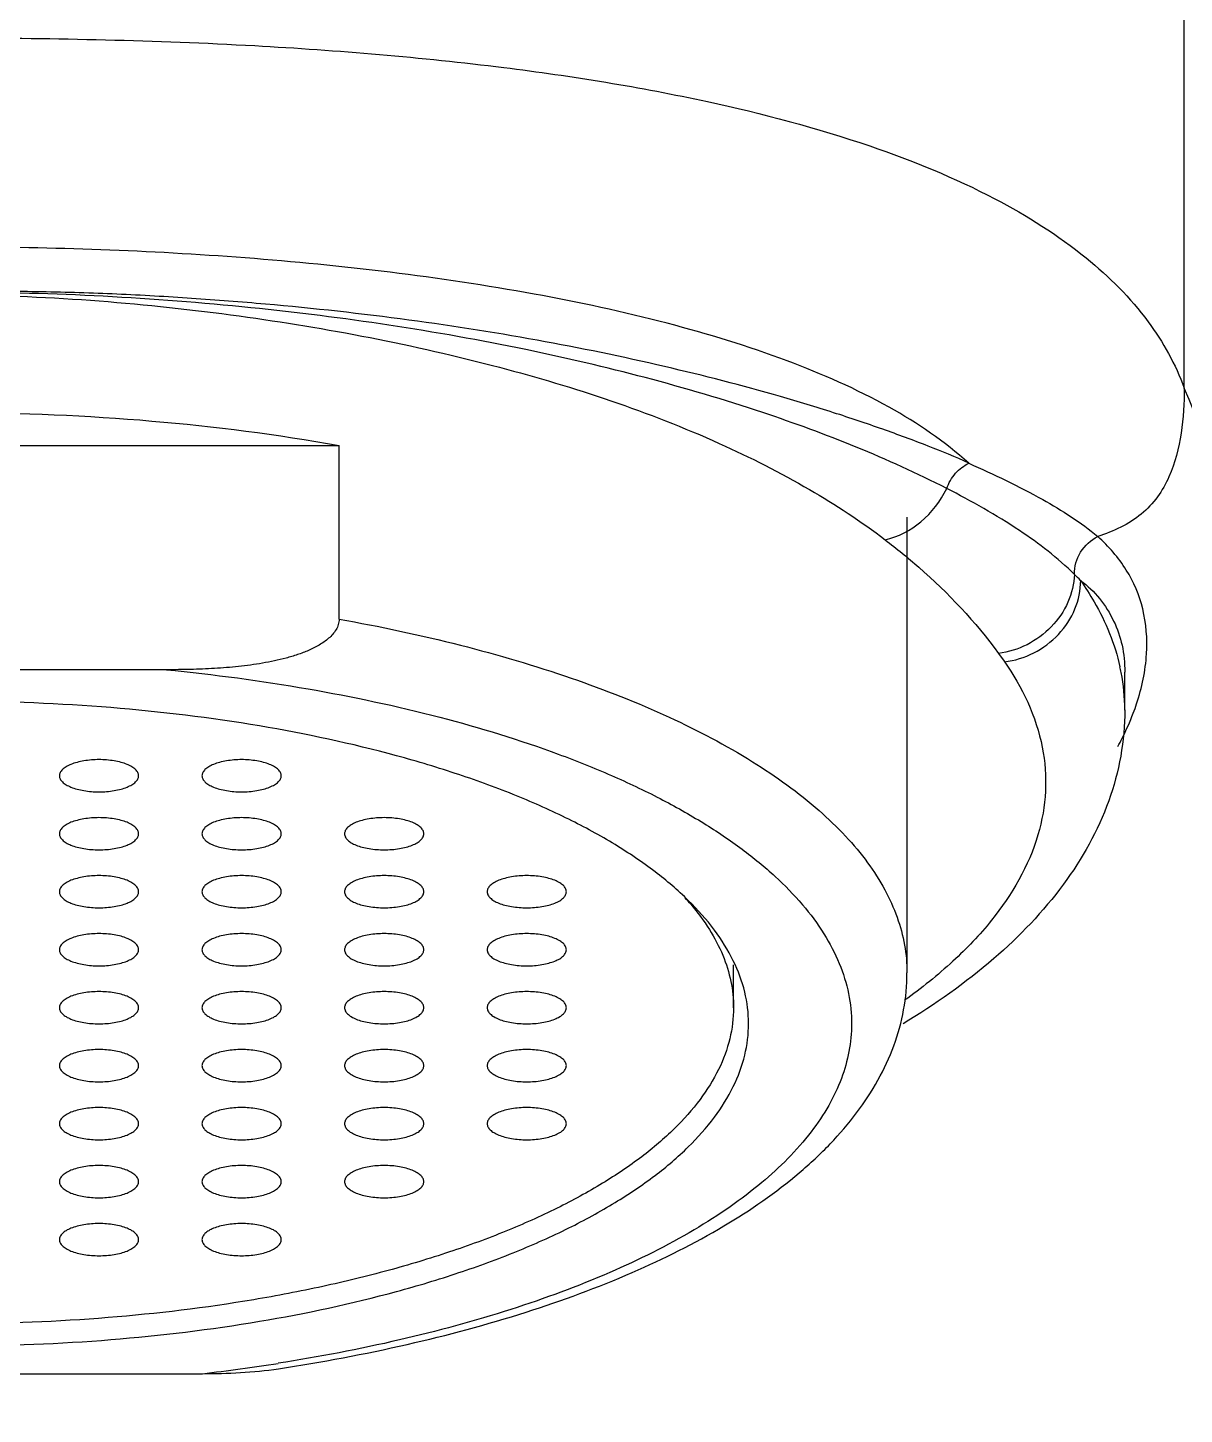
# Model space of a CAD drawing. Header units: millimetres. Extents: x 1091 to 1735, y 843 to 1297.
# Drawn here: x 1491.55 to 1506.15, y 1154.98 to 1172.49 of the extents above; entities that cross this region are included whole.
import ezdxf

# ---------------------------------------------------------------- set-up
doc = ezdxf.new("R2010")
doc.units = ezdxf.units.MM

msp = doc.modelspace()

# ---------------------------------------------------------------- linework, layer by layer
at = {"color": 9, "linetype": 'Continuous'}
for p, q in [((1506.151, 1167.938), (1506.151, 1177.422)), ((1503.807, 1164.588), (1503.878, 1164.49))]:
    msp.add_line(p, q, dxfattribs=at)
at = {"color": 7, "linetype": 'Continuous'}
for p, q in [((1485.821, 1167.214), (1495.482, 1167.214)), ((1495.482, 1165.021), (1495.482, 1167.214)), ((1502.651, 1166.309), (1502.651, 1160.553)), ((1493.302, 1164.382), (1488.001, 1164.382)), ((1505.401, 1163.874), (1505.401, 1164.351)), ((1500.461, 1160.115), (1500.461, 1160.657)), ((1487.547, 1155.494), (1493.756, 1155.494))]:
    msp.add_line(p, q, dxfattribs=at)
at = {"color": 9, "linetype": 'Continuous'}
for centre, radius, start, end in [((1502.837, 1163.857), 2.565, 10.9845, 12.6667), ((1502.92, 1163.871), 2.481, 0.0497, 11.0091), ((1502.752, 1164.883), 2.949, 339.1541, 341.6053), ((1490.969, 1179.546), 24.213, 276.6093, 278.8928)]:
    msp.add_arc(centre, radius, start, end, dxfattribs=at)
at = {"color": 7, "linetype": 'Continuous'}
msp.add_arc((1497.472, 1159.334), 3.218, 40.4095, 42.3299, dxfattribs=at)
at = {"color": 9, "linetype": 'Continuous'}
for points, knots in [([(1490.651, 1172.358), (1491.907, 1172.358), (1494.215, 1172.307), (1497.383, 1172.044), (1499.983, 1171.627), (1502.064, 1171.078), (1503.679, 1170.42), (1504.876, 1169.671), (1505.699, 1168.851), (1506.042, 1168.237), (1506.151, 1167.938)], [0, 0, 0, 0, 0.223941, 0.411587, 0.566645, 0.693003, 0.794809, 0.876581, 0.943257, 1, 1, 1, 1]), ([(1503.431, 1166.988), (1503.128, 1167.264), (1502.389, 1167.761), (1501.094, 1168.33), (1499.586, 1168.79), (1497.309, 1169.278), (1494.309, 1169.629), (1491.868, 1169.718), (1490.651, 1169.718)], [0, 0, 0, 0, 0.09268, 0.199265, 0.318675, 0.448369, 0.725121, 1, 1, 1, 1]), ([(1503.152, 1166.671), (1502.407, 1167.052), (1500.663, 1167.745), (1497.716, 1168.508), (1494.3, 1169.018), (1491.883, 1169.144), (1490.638, 1169.149)], [0, 0, 0, 0, 0.195194, 0.436122, 0.709317, 1, 1, 1, 1]), ([(1490.638, 1169.112), (1491.244, 1169.112), (1492.443, 1169.058), (1494.744, 1168.808), (1497.389, 1168.302), (1499.795, 1167.507), (1501.393, 1166.699), (1502.071, 1166.255), (1502.375, 1166.023)], [0, 0, 0, 0, 0.147801, 0.292217, 0.564159, 0.802999, 0.906856, 1, 1, 1, 1]), ([(1503.431, 1166.988), (1503.264, 1167.069), (1502.902, 1167.215), (1502.332, 1167.426), (1501.711, 1167.635), (1500.796, 1167.911), (1499.552, 1168.232), (1497.95, 1168.562), (1496.23, 1168.828), (1494.734, 1168.989), (1493.501, 1169.081), (1492.557, 1169.133), (1491.606, 1169.158), (1490.97, 1169.162), (1490.651, 1169.169)], [0, 0, 0, 0, 0.042721, 0.089638, 0.13987, 0.193436, 0.309316, 0.43527, 0.569282, 0.709428, 0.781166, 0.853688, 0.926742, 1, 1, 1, 1]), ([(1506.151, 1167.938), (1506.151, 1167.748), (1506.129, 1167.367), (1506.012, 1166.897), (1505.822, 1166.556), (1505.614, 1166.335), (1505.352, 1166.171), (1505.158, 1166.098), (1505.059, 1166.063)], [0, 0, 0, 0, 0.241764, 0.485065, 0.609147, 0.736484, 0.866893, 1, 1, 1, 1]), ([(1512.719, 1151.513), (1512.267, 1152.755), (1511.284, 1155.268), (1509.673, 1159.163), (1507.957, 1163.405), (1506.798, 1166.386), (1506.151, 1167.938)], [0, 0, 0, 0, 0.224055, 0.457581, 0.714885, 1, 1, 1, 1]), ([(1503.152, 1166.671), (1503.177, 1166.74), (1503.251, 1166.868), (1503.368, 1166.959), (1503.431, 1166.988)], [0, 0, 0, 0, 0.513575, 1, 1, 1, 1]), ([(1503.431, 1166.988), (1503.748, 1166.848), (1504.314, 1166.581), (1504.846, 1166.243), (1505.059, 1166.063)], [0, 0, 0, 0, 0.553465, 1, 1, 1, 1]), ([(1502.375, 1166.023), (1502.54, 1166.059), (1502.86, 1166.227), (1503.076, 1166.511), (1503.152, 1166.671)], [0, 0, 0, 0, 0.487639, 1, 1, 1, 1]), ([(1504.765, 1165.586), (1504.555, 1165.793), (1504.035, 1166.191), (1503.467, 1166.509), (1503.152, 1166.671)], [0, 0, 0, 0, 0.454832, 1, 1, 1, 1]), ([(1502.375, 1166.023), (1502.521, 1165.912), (1503.045, 1165.484), (1503.515, 1164.987), (1503.807, 1164.588)], [0, 0, 0, 0, 0.270025, 1, 1, 1, 1]), ([(1504.765, 1165.586), (1504.764, 1165.682), (1504.82, 1165.881), (1504.972, 1166.019), (1505.059, 1166.063)], [0, 0, 0, 0, 0.497529, 1, 1, 1, 1]), ([(1505.549, 1163.952), (1505.617, 1164.155), (1505.702, 1164.556), (1505.66, 1165.145), (1505.441, 1165.663), (1505.197, 1165.939), (1505.059, 1166.063)], [0, 0, 0, 0, 0.279175, 0.527247, 0.758861, 1, 1, 1, 1]), ([(1504.765, 1165.586), (1504.761, 1165.466), (1504.701, 1165.221), (1504.487, 1164.908), (1504.178, 1164.68), (1503.931, 1164.603), (1503.807, 1164.588)], [0, 0, 0, 0, 0.240822, 0.49231, 0.748178, 1, 1, 1, 1]), ([(1503.882, 1164.482), (1504.01, 1164.497), (1504.263, 1164.575), (1504.577, 1164.811), (1504.791, 1165.134), (1504.844, 1165.385), (1504.844, 1165.507)], [0, 0, 0, 0, 0.252785, 0.508944, 0.759977, 1, 1, 1, 1]), ([(1504.843, 1165.508), (1504.904, 1165.421), (1505.119, 1165.084), (1505.276, 1164.706), (1505.34, 1164.419)], [0, 0, 0, 0, 0.264527, 1, 1, 1, 1]), ([(1504.843, 1165.508), (1505.021, 1165.379), (1505.235, 1165.107), (1505.38, 1164.688), (1505.401, 1164.466), (1505.401, 1164.352)], [0, 0, 0, 0, 0.498181, 0.743605, 1, 1, 1, 1]), ([(1495.482, 1165.021), (1495.996, 1164.929), (1496.984, 1164.719), (1498.38, 1164.309), (1499.617, 1163.822), (1500.672, 1163.269), (1501.407, 1162.742), (1501.875, 1162.293), (1502.155, 1161.958), (1502.375, 1161.615), (1502.534, 1161.265), (1502.63, 1160.911), (1502.651, 1160.671), (1502.651, 1160.553)], [0, 0, 0, 0, 0.174227, 0.336522, 0.484634, 0.616949, 0.732799, 0.784764, 0.833031, 0.878017, 0.920303, 0.960658, 1, 1, 1, 1]), ([(1493.302, 1164.382), (1493.9, 1164.323), (1495.06, 1164.168), (1496.716, 1163.817), (1497.99, 1163.426), (1498.91, 1163.059), (1499.523, 1162.769), (1500.076, 1162.459), (1500.563, 1162.132), (1500.983, 1161.789), (1501.331, 1161.432), (1501.606, 1161.063), (1501.805, 1160.685), (1501.925, 1160.299), (1501.952, 1160.037), (1501.951, 1159.909)], [0, 0, 0, 0, 0.173612, 0.337463, 0.488156, 0.557708, 0.623029, 0.683943, 0.740373, 0.792364, 0.840111, 0.884002, 0.924655, 0.962957, 1, 1, 1, 1]), ([(1503.878, 1164.49), (1504.105, 1164.164), (1504.365, 1163.619), (1504.422, 1162.846), (1504.286, 1162.07), (1503.852, 1161.329), (1503.224, 1160.673), (1502.833, 1160.36), (1502.621, 1160.208)], [0, 0, 0, 0, 0.236528, 0.346838, 0.458206, 0.702558, 0.843789, 1, 1, 1, 1]), ([(1505.312, 1163.412), (1505.331, 1163.447), (1505.403, 1163.584), (1505.466, 1163.726), (1505.507, 1163.833)], [0, 0, 0, 0, 0.25774, 1, 1, 1, 1]), ([(1501.951, 1159.909), (1501.951, 1159.793), (1501.928, 1159.558), (1501.83, 1159.211), (1501.667, 1158.869), (1501.355, 1158.406), (1500.926, 1157.979), (1500.412, 1157.589), (1499.784, 1157.188), (1498.866, 1156.733), (1497.618, 1156.273), (1496.216, 1155.894), (1495.226, 1155.705), (1494.712, 1155.625)], [0, 0, 0, 0, 0.038672, 0.078447, 0.120269, 0.164934, 0.26484, 0.32088, 0.381126, 0.514099, 0.662932, 0.825743, 1, 1, 1, 1])]:
    msp.add_open_spline(points, degree=3, knots=knots, dxfattribs=at)
at = {"color": 7, "linetype": 'Continuous'}
for points, knots in [([(1490.651, 1167.627), (1491.475, 1167.627), (1493.093, 1167.559), (1494.7, 1167.353), (1495.482, 1167.214)], [0, 0, 0, 0, 0.509033, 1, 1, 1, 1]), ([(1495.482, 1165.021), (1495.482, 1164.998), (1495.475, 1164.951), (1495.446, 1164.886), (1495.403, 1164.828), (1495.333, 1164.76), (1495.231, 1164.69), (1495.12, 1164.634), (1495.028, 1164.597), (1494.933, 1164.563), (1494.812, 1164.527), (1494.665, 1164.492), (1494.466, 1164.454), (1494.214, 1164.42), (1493.911, 1164.396), (1493.607, 1164.384), (1493.403, 1164.382), (1493.302, 1164.382)], [0, 0, 0, 0, 0.028954, 0.058267, 0.088064, 0.11829, 0.179599, 0.241717, 0.27297, 0.30431, 0.367168, 0.430206, 0.493361, 0.619865, 0.746526, 0.873252, 1, 1, 1, 1]), ([(1500.651, 1159.914), (1500.651, 1160.048), (1500.617, 1160.323), (1500.467, 1160.724), (1500.222, 1161.115), (1499.886, 1161.491), (1499.462, 1161.851), (1498.955, 1162.192), (1498.369, 1162.51), (1497.709, 1162.804), (1496.983, 1163.07), (1495.907, 1163.393), (1494.443, 1163.705), (1492.584, 1163.931), (1491.302, 1163.981), (1490.651, 1163.981)], [0, 0, 0, 0, 0.0348, 0.07122, 0.110626, 0.154002, 0.201959, 0.254796, 0.312574, 0.375173, 0.442331, 0.513678, 0.667, 0.830795, 1, 1, 1, 1]), ([(1505.401, 1163.874), (1505.401, 1163.485), (1505.256, 1162.691), (1504.65, 1161.617), (1503.743, 1160.674), (1503.003, 1160.155), (1502.601, 1159.911)], [0, 0, 0, 0, 0.230422, 0.467135, 0.721095, 1, 1, 1, 1]), ([(1492.451, 1163.247), (1492.387, 1163.247), (1492.294, 1163.239), (1492.176, 1163.214), (1492.1, 1163.19), (1492.038, 1163.16), (1491.99, 1163.125), (1491.959, 1163.086), (1491.951, 1163.057), (1491.951, 1163.043)], [0, 0, 0, 0, 0.333221, 0.486719, 0.625343, 0.745785, 0.846554, 0.929154, 1, 1, 1, 1]), ([(1492.951, 1163.043), (1492.951, 1163.057), (1492.944, 1163.086), (1492.912, 1163.125), (1492.865, 1163.16), (1492.802, 1163.19), (1492.727, 1163.214), (1492.609, 1163.239), (1492.515, 1163.247), (1492.451, 1163.247)], [0, 0, 0, 0, 0.070844, 0.153442, 0.254211, 0.374656, 0.513282, 0.666784, 1, 1, 1, 1]), ([(1494.251, 1163.247), (1494.187, 1163.247), (1494.094, 1163.239), (1493.976, 1163.214), (1493.9, 1163.19), (1493.838, 1163.16), (1493.79, 1163.125), (1493.759, 1163.086), (1493.751, 1163.057), (1493.751, 1163.043)], [0, 0, 0, 0, 0.333221, 0.486719, 0.625343, 0.745785, 0.846554, 0.929154, 1, 1, 1, 1]), ([(1494.751, 1163.043), (1494.751, 1163.057), (1494.744, 1163.086), (1494.712, 1163.125), (1494.665, 1163.16), (1494.602, 1163.19), (1494.527, 1163.214), (1494.409, 1163.239), (1494.315, 1163.247), (1494.251, 1163.247)], [0, 0, 0, 0, 0.070844, 0.153442, 0.254211, 0.374656, 0.513282, 0.666784, 1, 1, 1, 1]), ([(1491.951, 1163.043), (1491.951, 1163.03), (1491.959, 1163), (1491.99, 1162.961), (1492.038, 1162.927), (1492.1, 1162.897), (1492.176, 1162.872), (1492.294, 1162.847), (1492.387, 1162.84), (1492.451, 1162.84)], [0, 0, 0, 0, 0.070844, 0.153442, 0.254211, 0.374656, 0.513282, 0.666784, 1, 1, 1, 1]), ([(1492.451, 1162.84), (1492.515, 1162.84), (1492.609, 1162.847), (1492.727, 1162.872), (1492.802, 1162.897), (1492.865, 1162.927), (1492.912, 1162.961), (1492.944, 1163), (1492.951, 1163.03), (1492.951, 1163.043)], [0, 0, 0, 0, 0.333221, 0.486719, 0.625343, 0.745785, 0.846554, 0.929154, 1, 1, 1, 1]), ([(1493.751, 1163.043), (1493.751, 1163.03), (1493.759, 1163), (1493.79, 1162.961), (1493.838, 1162.927), (1493.9, 1162.897), (1493.976, 1162.872), (1494.094, 1162.847), (1494.187, 1162.84), (1494.251, 1162.84)], [0, 0, 0, 0, 0.070844, 0.153442, 0.254211, 0.374656, 0.513282, 0.666784, 1, 1, 1, 1]), ([(1494.251, 1162.84), (1494.315, 1162.84), (1494.409, 1162.847), (1494.527, 1162.872), (1494.602, 1162.897), (1494.665, 1162.927), (1494.712, 1162.961), (1494.744, 1163), (1494.751, 1163.03), (1494.751, 1163.043)], [0, 0, 0, 0, 0.333221, 0.486719, 0.625343, 0.745785, 0.846554, 0.929154, 1, 1, 1, 1]), ([(1492.451, 1162.514), (1492.387, 1162.514), (1492.294, 1162.507), (1492.176, 1162.482), (1492.1, 1162.458), (1492.038, 1162.428), (1491.99, 1162.393), (1491.959, 1162.354), (1491.951, 1162.325), (1491.951, 1162.311)], [0, 0, 0, 0, 0.333221, 0.486719, 0.625343, 0.745785, 0.846554, 0.929154, 1, 1, 1, 1]), ([(1492.951, 1162.311), (1492.951, 1162.325), (1492.944, 1162.354), (1492.912, 1162.393), (1492.865, 1162.428), (1492.802, 1162.458), (1492.727, 1162.482), (1492.609, 1162.507), (1492.515, 1162.514), (1492.451, 1162.514)], [0, 0, 0, 0, 0.070844, 0.153442, 0.254211, 0.374656, 0.513282, 0.666784, 1, 1, 1, 1]), ([(1494.251, 1162.514), (1494.187, 1162.514), (1494.094, 1162.507), (1493.976, 1162.482), (1493.9, 1162.458), (1493.838, 1162.428), (1493.79, 1162.393), (1493.759, 1162.354), (1493.751, 1162.325), (1493.751, 1162.311)], [0, 0, 0, 0, 0.333221, 0.486719, 0.625343, 0.745785, 0.846554, 0.929154, 1, 1, 1, 1]), ([(1494.751, 1162.311), (1494.751, 1162.325), (1494.744, 1162.354), (1494.712, 1162.393), (1494.665, 1162.428), (1494.602, 1162.458), (1494.527, 1162.482), (1494.409, 1162.507), (1494.315, 1162.514), (1494.251, 1162.514)], [0, 0, 0, 0, 0.070844, 0.153442, 0.254211, 0.374656, 0.513282, 0.666784, 1, 1, 1, 1]), ([(1496.051, 1162.514), (1495.987, 1162.514), (1495.894, 1162.507), (1495.776, 1162.482), (1495.7, 1162.458), (1495.638, 1162.428), (1495.59, 1162.393), (1495.559, 1162.354), (1495.551, 1162.325), (1495.551, 1162.311)], [0, 0, 0, 0, 0.333221, 0.486719, 0.625343, 0.745785, 0.846554, 0.929154, 1, 1, 1, 1]), ([(1496.551, 1162.311), (1496.551, 1162.325), (1496.544, 1162.354), (1496.512, 1162.393), (1496.465, 1162.428), (1496.402, 1162.458), (1496.327, 1162.482), (1496.209, 1162.507), (1496.115, 1162.514), (1496.051, 1162.514)], [0, 0, 0, 0, 0.070844, 0.153442, 0.254211, 0.374656, 0.513282, 0.666784, 1, 1, 1, 1]), ([(1491.951, 1162.311), (1491.951, 1162.297), (1491.959, 1162.268), (1491.99, 1162.229), (1492.038, 1162.194), (1492.1, 1162.164), (1492.176, 1162.14), (1492.294, 1162.115), (1492.387, 1162.108), (1492.451, 1162.108)], [0, 0, 0, 0, 0.070844, 0.153442, 0.254211, 0.374656, 0.513282, 0.666784, 1, 1, 1, 1]), ([(1492.451, 1162.108), (1492.515, 1162.108), (1492.609, 1162.115), (1492.727, 1162.14), (1492.802, 1162.164), (1492.865, 1162.194), (1492.912, 1162.229), (1492.944, 1162.268), (1492.951, 1162.297), (1492.951, 1162.311)], [0, 0, 0, 0, 0.333221, 0.486719, 0.625343, 0.745785, 0.846554, 0.929154, 1, 1, 1, 1]), ([(1493.751, 1162.311), (1493.751, 1162.297), (1493.759, 1162.268), (1493.79, 1162.229), (1493.838, 1162.194), (1493.9, 1162.164), (1493.976, 1162.14), (1494.094, 1162.115), (1494.187, 1162.108), (1494.251, 1162.108)], [0, 0, 0, 0, 0.070844, 0.153442, 0.254211, 0.374656, 0.513282, 0.666784, 1, 1, 1, 1]), ([(1494.251, 1162.108), (1494.315, 1162.108), (1494.409, 1162.115), (1494.527, 1162.14), (1494.602, 1162.164), (1494.665, 1162.194), (1494.712, 1162.229), (1494.744, 1162.268), (1494.751, 1162.297), (1494.751, 1162.311)], [0, 0, 0, 0, 0.333221, 0.486719, 0.625343, 0.745785, 0.846554, 0.929154, 1, 1, 1, 1]), ([(1495.551, 1162.311), (1495.551, 1162.297), (1495.559, 1162.268), (1495.59, 1162.229), (1495.638, 1162.194), (1495.7, 1162.164), (1495.776, 1162.14), (1495.894, 1162.115), (1495.987, 1162.108), (1496.051, 1162.108)], [0, 0, 0, 0, 0.070844, 0.153442, 0.254211, 0.374656, 0.513282, 0.666784, 1, 1, 1, 1]), ([(1496.051, 1162.108), (1496.115, 1162.108), (1496.209, 1162.115), (1496.327, 1162.14), (1496.402, 1162.164), (1496.465, 1162.194), (1496.512, 1162.229), (1496.544, 1162.268), (1496.551, 1162.297), (1496.551, 1162.311)], [0, 0, 0, 0, 0.333221, 0.486719, 0.625343, 0.745785, 0.846554, 0.929154, 1, 1, 1, 1]), ([(1492.451, 1161.782), (1492.387, 1161.782), (1492.294, 1161.775), (1492.176, 1161.75), (1492.1, 1161.726), (1492.038, 1161.696), (1491.99, 1161.661), (1491.959, 1161.622), (1491.951, 1161.593), (1491.951, 1161.579)], [0, 0, 0, 0, 0.333221, 0.486719, 0.625343, 0.745785, 0.846554, 0.929154, 1, 1, 1, 1]), ([(1492.951, 1161.579), (1492.951, 1161.593), (1492.944, 1161.622), (1492.912, 1161.661), (1492.865, 1161.696), (1492.802, 1161.726), (1492.727, 1161.75), (1492.609, 1161.775), (1492.515, 1161.782), (1492.451, 1161.782)], [0, 0, 0, 0, 0.070844, 0.153442, 0.254211, 0.374656, 0.513282, 0.666784, 1, 1, 1, 1]), ([(1494.251, 1161.782), (1494.187, 1161.782), (1494.094, 1161.775), (1493.976, 1161.75), (1493.9, 1161.726), (1493.838, 1161.696), (1493.79, 1161.661), (1493.759, 1161.622), (1493.751, 1161.593), (1493.751, 1161.579)], [0, 0, 0, 0, 0.333221, 0.486719, 0.625343, 0.745785, 0.846554, 0.929154, 1, 1, 1, 1]), ([(1494.751, 1161.579), (1494.751, 1161.593), (1494.744, 1161.622), (1494.712, 1161.661), (1494.665, 1161.696), (1494.602, 1161.726), (1494.527, 1161.75), (1494.409, 1161.775), (1494.315, 1161.782), (1494.251, 1161.782)], [0, 0, 0, 0, 0.070844, 0.153442, 0.254211, 0.374656, 0.513282, 0.666784, 1, 1, 1, 1]), ([(1496.051, 1161.782), (1495.987, 1161.782), (1495.894, 1161.775), (1495.776, 1161.75), (1495.7, 1161.726), (1495.638, 1161.696), (1495.59, 1161.661), (1495.559, 1161.622), (1495.551, 1161.593), (1495.551, 1161.579)], [0, 0, 0, 0, 0.333221, 0.486719, 0.625343, 0.745785, 0.846554, 0.929154, 1, 1, 1, 1]), ([(1496.551, 1161.579), (1496.551, 1161.593), (1496.544, 1161.622), (1496.512, 1161.661), (1496.465, 1161.696), (1496.402, 1161.726), (1496.327, 1161.75), (1496.209, 1161.775), (1496.115, 1161.782), (1496.051, 1161.782)], [0, 0, 0, 0, 0.070844, 0.153442, 0.254211, 0.374656, 0.513282, 0.666784, 1, 1, 1, 1]), ([(1497.851, 1161.782), (1497.787, 1161.782), (1497.694, 1161.775), (1497.576, 1161.75), (1497.5, 1161.726), (1497.438, 1161.696), (1497.39, 1161.661), (1497.359, 1161.622), (1497.351, 1161.593), (1497.351, 1161.579)], [0, 0, 0, 0, 0.333221, 0.486719, 0.625343, 0.745785, 0.846554, 0.929154, 1, 1, 1, 1]), ([(1498.351, 1161.579), (1498.351, 1161.593), (1498.344, 1161.622), (1498.312, 1161.661), (1498.265, 1161.696), (1498.202, 1161.726), (1498.127, 1161.75), (1498.009, 1161.775), (1497.915, 1161.782), (1497.851, 1161.782)], [0, 0, 0, 0, 0.070844, 0.153442, 0.254211, 0.374656, 0.513282, 0.666784, 1, 1, 1, 1]), ([(1491.951, 1161.579), (1491.951, 1161.565), (1491.959, 1161.536), (1491.99, 1161.497), (1492.038, 1161.462), (1492.1, 1161.432), (1492.176, 1161.408), (1492.294, 1161.383), (1492.387, 1161.376), (1492.451, 1161.376)], [0, 0, 0, 0, 0.070844, 0.153442, 0.254211, 0.374656, 0.513282, 0.666784, 1, 1, 1, 1]), ([(1492.451, 1161.376), (1492.515, 1161.376), (1492.609, 1161.383), (1492.727, 1161.408), (1492.802, 1161.432), (1492.865, 1161.462), (1492.912, 1161.497), (1492.944, 1161.536), (1492.951, 1161.565), (1492.951, 1161.579)], [0, 0, 0, 0, 0.333221, 0.486719, 0.625343, 0.745785, 0.846554, 0.929154, 1, 1, 1, 1]), ([(1493.751, 1161.579), (1493.751, 1161.565), (1493.759, 1161.536), (1493.79, 1161.497), (1493.838, 1161.462), (1493.9, 1161.432), (1493.976, 1161.408), (1494.094, 1161.383), (1494.187, 1161.376), (1494.251, 1161.376)], [0, 0, 0, 0, 0.070844, 0.153442, 0.254211, 0.374656, 0.513282, 0.666784, 1, 1, 1, 1]), ([(1494.251, 1161.376), (1494.315, 1161.376), (1494.409, 1161.383), (1494.527, 1161.408), (1494.602, 1161.432), (1494.665, 1161.462), (1494.712, 1161.497), (1494.744, 1161.536), (1494.751, 1161.565), (1494.751, 1161.579)], [0, 0, 0, 0, 0.333221, 0.486719, 0.625343, 0.745785, 0.846554, 0.929154, 1, 1, 1, 1]), ([(1495.551, 1161.579), (1495.551, 1161.565), (1495.559, 1161.536), (1495.59, 1161.497), (1495.638, 1161.462), (1495.7, 1161.432), (1495.776, 1161.408), (1495.894, 1161.383), (1495.987, 1161.376), (1496.051, 1161.376)], [0, 0, 0, 0, 0.070844, 0.153442, 0.254211, 0.374656, 0.513282, 0.666784, 1, 1, 1, 1]), ([(1496.051, 1161.376), (1496.115, 1161.376), (1496.209, 1161.383), (1496.327, 1161.408), (1496.402, 1161.432), (1496.465, 1161.462), (1496.512, 1161.497), (1496.544, 1161.536), (1496.551, 1161.565), (1496.551, 1161.579)], [0, 0, 0, 0, 0.333221, 0.486719, 0.625343, 0.745785, 0.846554, 0.929154, 1, 1, 1, 1]), ([(1497.351, 1161.579), (1497.351, 1161.565), (1497.359, 1161.536), (1497.39, 1161.497), (1497.438, 1161.462), (1497.5, 1161.432), (1497.576, 1161.408), (1497.694, 1161.383), (1497.787, 1161.376), (1497.851, 1161.376)], [0, 0, 0, 0, 0.070844, 0.153442, 0.254211, 0.374656, 0.513282, 0.666784, 1, 1, 1, 1]), ([(1497.851, 1161.376), (1497.915, 1161.376), (1498.009, 1161.383), (1498.127, 1161.408), (1498.202, 1161.432), (1498.265, 1161.462), (1498.312, 1161.497), (1498.344, 1161.536), (1498.351, 1161.565), (1498.351, 1161.579)], [0, 0, 0, 0, 0.333221, 0.486719, 0.625343, 0.745785, 0.846554, 0.929154, 1, 1, 1, 1]), ([(1499.922, 1161.42), (1500.007, 1161.319), (1500.16, 1161.115), (1500.333, 1160.787), (1500.438, 1160.453), (1500.461, 1160.226), (1500.461, 1160.115)], [0, 0, 0, 0, 0.274534, 0.528834, 0.768347, 1, 1, 1, 1]), ([(1492.451, 1161.05), (1492.387, 1161.05), (1492.294, 1161.043), (1492.176, 1161.018), (1492.1, 1160.993), (1492.038, 1160.963), (1491.99, 1160.929), (1491.959, 1160.89), (1491.951, 1160.86), (1491.951, 1160.847)], [0, 0, 0, 0, 0.333221, 0.486719, 0.625343, 0.745785, 0.846554, 0.929154, 1, 1, 1, 1]), ([(1492.951, 1160.847), (1492.951, 1160.86), (1492.944, 1160.89), (1492.912, 1160.929), (1492.865, 1160.963), (1492.802, 1160.993), (1492.727, 1161.018), (1492.609, 1161.043), (1492.515, 1161.05), (1492.451, 1161.05)], [0, 0, 0, 0, 0.070844, 0.153442, 0.254211, 0.374656, 0.513282, 0.666784, 1, 1, 1, 1]), ([(1494.251, 1161.05), (1494.187, 1161.05), (1494.094, 1161.043), (1493.976, 1161.018), (1493.9, 1160.993), (1493.838, 1160.963), (1493.79, 1160.929), (1493.759, 1160.89), (1493.751, 1160.86), (1493.751, 1160.847)], [0, 0, 0, 0, 0.333221, 0.486719, 0.625343, 0.745785, 0.846554, 0.929154, 1, 1, 1, 1]), ([(1494.751, 1160.847), (1494.751, 1160.86), (1494.744, 1160.89), (1494.712, 1160.929), (1494.665, 1160.963), (1494.602, 1160.993), (1494.527, 1161.018), (1494.409, 1161.043), (1494.315, 1161.05), (1494.251, 1161.05)], [0, 0, 0, 0, 0.070844, 0.153442, 0.254211, 0.374656, 0.513282, 0.666784, 1, 1, 1, 1]), ([(1496.051, 1161.05), (1495.987, 1161.05), (1495.894, 1161.043), (1495.776, 1161.018), (1495.7, 1160.993), (1495.638, 1160.963), (1495.59, 1160.929), (1495.559, 1160.89), (1495.551, 1160.86), (1495.551, 1160.847)], [0, 0, 0, 0, 0.333221, 0.486719, 0.625343, 0.745785, 0.846554, 0.929154, 1, 1, 1, 1]), ([(1496.551, 1160.847), (1496.551, 1160.86), (1496.544, 1160.89), (1496.512, 1160.929), (1496.465, 1160.963), (1496.402, 1160.993), (1496.327, 1161.018), (1496.209, 1161.043), (1496.115, 1161.05), (1496.051, 1161.05)], [0, 0, 0, 0, 0.070844, 0.153442, 0.254211, 0.374656, 0.513282, 0.666784, 1, 1, 1, 1]), ([(1497.851, 1161.05), (1497.787, 1161.05), (1497.694, 1161.043), (1497.576, 1161.018), (1497.5, 1160.993), (1497.438, 1160.963), (1497.39, 1160.929), (1497.359, 1160.89), (1497.351, 1160.86), (1497.351, 1160.847)], [0, 0, 0, 0, 0.333221, 0.486719, 0.625343, 0.745785, 0.846554, 0.929154, 1, 1, 1, 1]), ([(1498.351, 1160.847), (1498.351, 1160.86), (1498.344, 1160.89), (1498.312, 1160.929), (1498.265, 1160.963), (1498.202, 1160.993), (1498.127, 1161.018), (1498.009, 1161.043), (1497.915, 1161.05), (1497.851, 1161.05)], [0, 0, 0, 0, 0.070844, 0.153442, 0.254211, 0.374656, 0.513282, 0.666784, 1, 1, 1, 1]), ([(1491.951, 1160.847), (1491.951, 1160.833), (1491.959, 1160.803), (1491.99, 1160.765), (1492.038, 1160.73), (1492.1, 1160.7), (1492.176, 1160.676), (1492.294, 1160.65), (1492.387, 1160.643), (1492.451, 1160.643)], [0, 0, 0, 0, 0.070844, 0.153442, 0.254211, 0.374656, 0.513282, 0.666784, 1, 1, 1, 1]), ([(1492.451, 1160.643), (1492.515, 1160.643), (1492.609, 1160.65), (1492.727, 1160.676), (1492.802, 1160.7), (1492.865, 1160.73), (1492.912, 1160.765), (1492.944, 1160.804), (1492.951, 1160.833), (1492.951, 1160.847)], [0, 0, 0, 0, 0.333221, 0.486719, 0.625343, 0.745785, 0.846554, 0.929154, 1, 1, 1, 1]), ([(1493.751, 1160.847), (1493.751, 1160.833), (1493.759, 1160.803), (1493.79, 1160.765), (1493.838, 1160.73), (1493.9, 1160.7), (1493.976, 1160.676), (1494.094, 1160.65), (1494.187, 1160.643), (1494.251, 1160.643)], [0, 0, 0, 0, 0.070844, 0.153442, 0.254211, 0.374656, 0.513282, 0.666784, 1, 1, 1, 1]), ([(1494.251, 1160.643), (1494.315, 1160.643), (1494.409, 1160.65), (1494.527, 1160.676), (1494.602, 1160.7), (1494.665, 1160.73), (1494.712, 1160.765), (1494.744, 1160.804), (1494.751, 1160.833), (1494.751, 1160.847)], [0, 0, 0, 0, 0.333221, 0.486719, 0.625343, 0.745785, 0.846554, 0.929154, 1, 1, 1, 1]), ([(1495.551, 1160.847), (1495.551, 1160.833), (1495.559, 1160.803), (1495.59, 1160.765), (1495.638, 1160.73), (1495.7, 1160.7), (1495.776, 1160.676), (1495.894, 1160.65), (1495.987, 1160.643), (1496.051, 1160.643)], [0, 0, 0, 0, 0.070844, 0.153442, 0.254211, 0.374656, 0.513282, 0.666784, 1, 1, 1, 1]), ([(1496.051, 1160.643), (1496.115, 1160.643), (1496.209, 1160.65), (1496.327, 1160.676), (1496.402, 1160.7), (1496.465, 1160.73), (1496.512, 1160.765), (1496.544, 1160.804), (1496.551, 1160.833), (1496.551, 1160.847)], [0, 0, 0, 0, 0.333221, 0.486719, 0.625343, 0.745785, 0.846554, 0.929154, 1, 1, 1, 1]), ([(1497.351, 1160.847), (1497.351, 1160.833), (1497.359, 1160.803), (1497.39, 1160.765), (1497.438, 1160.73), (1497.5, 1160.7), (1497.576, 1160.676), (1497.694, 1160.65), (1497.787, 1160.643), (1497.851, 1160.643)], [0, 0, 0, 0, 0.070844, 0.153442, 0.254211, 0.374656, 0.513282, 0.666784, 1, 1, 1, 1]), ([(1497.851, 1160.643), (1497.915, 1160.643), (1498.009, 1160.65), (1498.127, 1160.676), (1498.202, 1160.7), (1498.265, 1160.73), (1498.312, 1160.765), (1498.344, 1160.804), (1498.351, 1160.833), (1498.351, 1160.847)], [0, 0, 0, 0, 0.333221, 0.486719, 0.625343, 0.745785, 0.846554, 0.929154, 1, 1, 1, 1]), ([(1494.716, 1155.556), (1495.261, 1155.639), (1496.314, 1155.836), (1497.81, 1156.237), (1499.152, 1156.731), (1500.316, 1157.311), (1501.143, 1157.881), (1501.684, 1158.384), (1502.02, 1158.775), (1502.293, 1159.19), (1502.496, 1159.627), (1502.623, 1160.084), (1502.651, 1160.397), (1502.651, 1160.553)], [0, 0, 0, 0, 0.164615, 0.319087, 0.461369, 0.590279, 0.705924, 0.759331, 0.810272, 0.859263, 0.906898, 0.953564, 1, 1, 1, 1]), ([(1492.451, 1160.318), (1492.387, 1160.318), (1492.294, 1160.311), (1492.176, 1160.286), (1492.1, 1160.261), (1492.038, 1160.231), (1491.99, 1160.197), (1491.959, 1160.158), (1491.951, 1160.128), (1491.951, 1160.115)], [0, 0, 0, 0, 0.333221, 0.486719, 0.625343, 0.745785, 0.846554, 0.929154, 1, 1, 1, 1]), ([(1492.951, 1160.115), (1492.951, 1160.128), (1492.944, 1160.158), (1492.912, 1160.197), (1492.865, 1160.231), (1492.802, 1160.261), (1492.727, 1160.286), (1492.609, 1160.311), (1492.515, 1160.318), (1492.451, 1160.318)], [0, 0, 0, 0, 0.070844, 0.153442, 0.254211, 0.374656, 0.513282, 0.666784, 1, 1, 1, 1]), ([(1494.251, 1160.318), (1494.187, 1160.318), (1494.094, 1160.311), (1493.976, 1160.286), (1493.9, 1160.261), (1493.838, 1160.231), (1493.79, 1160.197), (1493.759, 1160.158), (1493.751, 1160.128), (1493.751, 1160.115)], [0, 0, 0, 0, 0.333221, 0.486719, 0.625343, 0.745785, 0.846554, 0.929154, 1, 1, 1, 1]), ([(1494.751, 1160.115), (1494.751, 1160.128), (1494.744, 1160.158), (1494.712, 1160.197), (1494.665, 1160.231), (1494.602, 1160.261), (1494.527, 1160.286), (1494.409, 1160.311), (1494.315, 1160.318), (1494.251, 1160.318)], [0, 0, 0, 0, 0.070844, 0.153442, 0.254211, 0.374656, 0.513282, 0.666784, 1, 1, 1, 1]), ([(1496.051, 1160.318), (1495.987, 1160.318), (1495.894, 1160.311), (1495.776, 1160.286), (1495.7, 1160.261), (1495.638, 1160.231), (1495.59, 1160.197), (1495.559, 1160.158), (1495.551, 1160.128), (1495.551, 1160.115)], [0, 0, 0, 0, 0.333221, 0.486719, 0.625343, 0.745785, 0.846554, 0.929154, 1, 1, 1, 1]), ([(1496.551, 1160.115), (1496.551, 1160.128), (1496.544, 1160.158), (1496.512, 1160.197), (1496.465, 1160.231), (1496.402, 1160.261), (1496.327, 1160.286), (1496.209, 1160.311), (1496.115, 1160.318), (1496.051, 1160.318)], [0, 0, 0, 0, 0.070844, 0.153442, 0.254211, 0.374656, 0.513282, 0.666784, 1, 1, 1, 1]), ([(1497.851, 1160.318), (1497.787, 1160.318), (1497.694, 1160.311), (1497.576, 1160.286), (1497.5, 1160.261), (1497.438, 1160.231), (1497.39, 1160.197), (1497.359, 1160.158), (1497.351, 1160.128), (1497.351, 1160.115)], [0, 0, 0, 0, 0.333221, 0.486719, 0.625343, 0.745785, 0.846554, 0.929154, 1, 1, 1, 1]), ([(1498.351, 1160.115), (1498.351, 1160.128), (1498.344, 1160.158), (1498.312, 1160.197), (1498.265, 1160.231), (1498.202, 1160.261), (1498.127, 1160.286), (1498.009, 1160.311), (1497.915, 1160.318), (1497.851, 1160.318)], [0, 0, 0, 0, 0.070844, 0.153442, 0.254211, 0.374656, 0.513282, 0.666784, 1, 1, 1, 1]), ([(1500.461, 1160.115), (1500.461, 1159.983), (1500.428, 1159.714), (1500.281, 1159.319), (1500.04, 1158.936), (1499.71, 1158.567), (1499.295, 1158.214), (1498.797, 1157.88), (1498.222, 1157.567), (1497.575, 1157.279), (1496.862, 1157.018), (1496.09, 1156.786), (1495.265, 1156.586), (1494.09, 1156.361), (1492.547, 1156.174), (1491.29, 1156.125), (1490.651, 1156.125)], [0, 0, 0, 0, 0.034798, 0.071217, 0.110621, 0.153996, 0.20195, 0.254785, 0.312561, 0.375157, 0.442312, 0.513656, 0.588733, 0.667017, 0.830804, 1, 1, 1, 1]), ([(1491.951, 1160.115), (1491.951, 1160.101), (1491.959, 1160.071), (1491.99, 1160.033), (1492.038, 1159.998), (1492.1, 1159.968), (1492.176, 1159.943), (1492.294, 1159.918), (1492.387, 1159.911), (1492.451, 1159.911)], [0, 0, 0, 0, 0.070844, 0.153442, 0.254211, 0.374656, 0.513282, 0.666784, 1, 1, 1, 1]), ([(1492.451, 1159.911), (1492.515, 1159.911), (1492.609, 1159.918), (1492.727, 1159.943), (1492.802, 1159.968), (1492.865, 1159.998), (1492.912, 1160.033), (1492.944, 1160.071), (1492.951, 1160.101), (1492.951, 1160.115)], [0, 0, 0, 0, 0.333221, 0.486719, 0.625343, 0.745785, 0.846554, 0.929154, 1, 1, 1, 1]), ([(1493.751, 1160.115), (1493.751, 1160.101), (1493.759, 1160.071), (1493.79, 1160.033), (1493.838, 1159.998), (1493.9, 1159.968), (1493.976, 1159.943), (1494.094, 1159.918), (1494.187, 1159.911), (1494.251, 1159.911)], [0, 0, 0, 0, 0.070844, 0.153442, 0.254211, 0.374656, 0.513282, 0.666784, 1, 1, 1, 1]), ([(1494.251, 1159.911), (1494.315, 1159.911), (1494.409, 1159.918), (1494.527, 1159.943), (1494.602, 1159.968), (1494.665, 1159.998), (1494.712, 1160.033), (1494.744, 1160.071), (1494.751, 1160.101), (1494.751, 1160.115)], [0, 0, 0, 0, 0.333221, 0.486719, 0.625343, 0.745785, 0.846554, 0.929154, 1, 1, 1, 1]), ([(1495.551, 1160.115), (1495.551, 1160.101), (1495.559, 1160.071), (1495.59, 1160.033), (1495.638, 1159.998), (1495.7, 1159.968), (1495.776, 1159.943), (1495.894, 1159.918), (1495.987, 1159.911), (1496.051, 1159.911)], [0, 0, 0, 0, 0.070844, 0.153442, 0.254211, 0.374656, 0.513282, 0.666784, 1, 1, 1, 1]), ([(1496.051, 1159.911), (1496.115, 1159.911), (1496.209, 1159.918), (1496.327, 1159.943), (1496.402, 1159.968), (1496.465, 1159.998), (1496.512, 1160.033), (1496.544, 1160.071), (1496.551, 1160.101), (1496.551, 1160.115)], [0, 0, 0, 0, 0.333221, 0.486719, 0.625343, 0.745785, 0.846554, 0.929154, 1, 1, 1, 1]), ([(1497.351, 1160.115), (1497.351, 1160.101), (1497.359, 1160.071), (1497.39, 1160.033), (1497.438, 1159.998), (1497.5, 1159.968), (1497.576, 1159.943), (1497.694, 1159.918), (1497.787, 1159.911), (1497.851, 1159.911)], [0, 0, 0, 0, 0.070844, 0.153442, 0.254211, 0.374656, 0.513282, 0.666784, 1, 1, 1, 1]), ([(1497.851, 1159.911), (1497.915, 1159.911), (1498.009, 1159.918), (1498.127, 1159.943), (1498.202, 1159.968), (1498.265, 1159.998), (1498.312, 1160.033), (1498.344, 1160.071), (1498.351, 1160.101), (1498.351, 1160.115)], [0, 0, 0, 0, 0.333221, 0.486719, 0.625343, 0.745785, 0.846554, 0.929154, 1, 1, 1, 1]), ([(1490.651, 1155.846), (1491.302, 1155.846), (1492.584, 1155.897), (1494.443, 1156.122), (1495.907, 1156.434), (1496.983, 1156.757), (1497.709, 1157.023), (1498.369, 1157.317), (1498.955, 1157.636), (1499.462, 1157.976), (1499.886, 1158.336), (1500.222, 1158.713), (1500.467, 1159.103), (1500.617, 1159.505), (1500.651, 1159.78), (1500.651, 1159.914)], [0, 0, 0, 0, 0.169204, 0.332998, 0.48632, 0.557668, 0.624826, 0.687425, 0.745204, 0.79804, 0.845997, 0.889374, 0.92878, 0.9652, 1, 1, 1, 1]), ([(1492.451, 1159.586), (1492.387, 1159.586), (1492.294, 1159.579), (1492.176, 1159.554), (1492.1, 1159.529), (1492.038, 1159.499), (1491.99, 1159.465), (1491.959, 1159.426), (1491.951, 1159.396), (1491.951, 1159.383)], [0, 0, 0, 0, 0.333221, 0.486719, 0.625343, 0.745785, 0.846554, 0.929154, 1, 1, 1, 1]), ([(1492.951, 1159.383), (1492.951, 1159.396), (1492.944, 1159.426), (1492.912, 1159.465), (1492.865, 1159.499), (1492.802, 1159.529), (1492.727, 1159.554), (1492.609, 1159.579), (1492.515, 1159.586), (1492.451, 1159.586)], [0, 0, 0, 0, 0.070844, 0.153442, 0.254211, 0.374656, 0.513282, 0.666784, 1, 1, 1, 1]), ([(1494.251, 1159.586), (1494.187, 1159.586), (1494.094, 1159.579), (1493.976, 1159.554), (1493.9, 1159.529), (1493.838, 1159.499), (1493.79, 1159.465), (1493.759, 1159.426), (1493.751, 1159.396), (1493.751, 1159.383)], [0, 0, 0, 0, 0.333221, 0.486719, 0.625343, 0.745785, 0.846554, 0.929154, 1, 1, 1, 1]), ([(1494.751, 1159.383), (1494.751, 1159.396), (1494.744, 1159.426), (1494.712, 1159.465), (1494.665, 1159.499), (1494.602, 1159.529), (1494.527, 1159.554), (1494.409, 1159.579), (1494.315, 1159.586), (1494.251, 1159.586)], [0, 0, 0, 0, 0.070844, 0.153442, 0.254211, 0.374656, 0.513282, 0.666784, 1, 1, 1, 1]), ([(1496.051, 1159.586), (1495.987, 1159.586), (1495.894, 1159.579), (1495.776, 1159.554), (1495.7, 1159.529), (1495.638, 1159.499), (1495.59, 1159.465), (1495.559, 1159.426), (1495.551, 1159.396), (1495.551, 1159.383)], [0, 0, 0, 0, 0.333221, 0.486719, 0.625343, 0.745785, 0.846554, 0.929154, 1, 1, 1, 1]), ([(1496.551, 1159.383), (1496.551, 1159.396), (1496.544, 1159.426), (1496.512, 1159.465), (1496.465, 1159.499), (1496.402, 1159.529), (1496.327, 1159.554), (1496.209, 1159.579), (1496.115, 1159.586), (1496.051, 1159.586)], [0, 0, 0, 0, 0.070844, 0.153442, 0.254211, 0.374656, 0.513282, 0.666784, 1, 1, 1, 1]), ([(1497.851, 1159.586), (1497.787, 1159.586), (1497.694, 1159.579), (1497.576, 1159.554), (1497.5, 1159.529), (1497.438, 1159.499), (1497.39, 1159.465), (1497.359, 1159.426), (1497.351, 1159.396), (1497.351, 1159.383)], [0, 0, 0, 0, 0.333221, 0.486719, 0.625343, 0.745785, 0.846554, 0.929154, 1, 1, 1, 1]), ([(1498.351, 1159.383), (1498.351, 1159.396), (1498.344, 1159.426), (1498.312, 1159.465), (1498.265, 1159.499), (1498.202, 1159.529), (1498.127, 1159.554), (1498.009, 1159.579), (1497.915, 1159.586), (1497.851, 1159.586)], [0, 0, 0, 0, 0.070844, 0.153442, 0.254211, 0.374656, 0.513282, 0.666784, 1, 1, 1, 1]), ([(1491.951, 1159.383), (1491.951, 1159.369), (1491.959, 1159.339), (1491.99, 1159.301), (1492.038, 1159.266), (1492.1, 1159.236), (1492.176, 1159.211), (1492.294, 1159.186), (1492.387, 1159.179), (1492.451, 1159.179)], [0, 0, 0, 0, 0.070844, 0.153442, 0.254211, 0.374656, 0.513282, 0.666784, 1, 1, 1, 1]), ([(1492.451, 1159.179), (1492.515, 1159.179), (1492.609, 1159.186), (1492.727, 1159.211), (1492.802, 1159.236), (1492.865, 1159.266), (1492.912, 1159.301), (1492.944, 1159.339), (1492.951, 1159.369), (1492.951, 1159.383)], [0, 0, 0, 0, 0.333221, 0.486719, 0.625343, 0.745785, 0.846554, 0.929154, 1, 1, 1, 1]), ([(1493.751, 1159.383), (1493.751, 1159.369), (1493.759, 1159.339), (1493.79, 1159.301), (1493.838, 1159.266), (1493.9, 1159.236), (1493.976, 1159.211), (1494.094, 1159.186), (1494.187, 1159.179), (1494.251, 1159.179)], [0, 0, 0, 0, 0.070844, 0.153442, 0.254211, 0.374656, 0.513282, 0.666784, 1, 1, 1, 1]), ([(1494.251, 1159.179), (1494.315, 1159.179), (1494.409, 1159.186), (1494.527, 1159.211), (1494.602, 1159.236), (1494.665, 1159.266), (1494.712, 1159.301), (1494.744, 1159.339), (1494.751, 1159.369), (1494.751, 1159.383)], [0, 0, 0, 0, 0.333221, 0.486719, 0.625343, 0.745785, 0.846554, 0.929154, 1, 1, 1, 1]), ([(1495.551, 1159.383), (1495.551, 1159.369), (1495.559, 1159.339), (1495.59, 1159.301), (1495.638, 1159.266), (1495.7, 1159.236), (1495.776, 1159.211), (1495.894, 1159.186), (1495.987, 1159.179), (1496.051, 1159.179)], [0, 0, 0, 0, 0.070844, 0.153442, 0.254211, 0.374656, 0.513282, 0.666784, 1, 1, 1, 1]), ([(1496.051, 1159.179), (1496.115, 1159.179), (1496.209, 1159.186), (1496.327, 1159.211), (1496.402, 1159.236), (1496.465, 1159.266), (1496.512, 1159.301), (1496.544, 1159.339), (1496.551, 1159.369), (1496.551, 1159.383)], [0, 0, 0, 0, 0.333221, 0.486719, 0.625343, 0.745785, 0.846554, 0.929154, 1, 1, 1, 1]), ([(1497.351, 1159.383), (1497.351, 1159.369), (1497.359, 1159.339), (1497.39, 1159.301), (1497.438, 1159.266), (1497.5, 1159.236), (1497.576, 1159.211), (1497.694, 1159.186), (1497.787, 1159.179), (1497.851, 1159.179)], [0, 0, 0, 0, 0.070844, 0.153442, 0.254211, 0.374656, 0.513282, 0.666784, 1, 1, 1, 1]), ([(1497.851, 1159.179), (1497.915, 1159.179), (1498.009, 1159.186), (1498.127, 1159.211), (1498.202, 1159.236), (1498.265, 1159.266), (1498.312, 1159.301), (1498.344, 1159.339), (1498.351, 1159.369), (1498.351, 1159.383)], [0, 0, 0, 0, 0.333221, 0.486719, 0.625343, 0.745785, 0.846554, 0.929154, 1, 1, 1, 1]), ([(1492.451, 1158.854), (1492.387, 1158.854), (1492.294, 1158.847), (1492.176, 1158.822), (1492.1, 1158.797), (1492.038, 1158.767), (1491.99, 1158.732), (1491.959, 1158.694), (1491.951, 1158.664), (1491.951, 1158.65)], [0, 0, 0, 0, 0.333221, 0.486719, 0.625343, 0.745785, 0.846554, 0.929154, 1, 1, 1, 1]), ([(1492.951, 1158.65), (1492.951, 1158.664), (1492.944, 1158.694), (1492.912, 1158.732), (1492.865, 1158.767), (1492.802, 1158.797), (1492.727, 1158.822), (1492.609, 1158.847), (1492.515, 1158.854), (1492.451, 1158.854)], [0, 0, 0, 0, 0.070844, 0.153442, 0.254211, 0.374656, 0.513282, 0.666784, 1, 1, 1, 1]), ([(1494.251, 1158.854), (1494.187, 1158.854), (1494.094, 1158.847), (1493.976, 1158.822), (1493.9, 1158.797), (1493.838, 1158.767), (1493.79, 1158.732), (1493.759, 1158.694), (1493.751, 1158.664), (1493.751, 1158.65)], [0, 0, 0, 0, 0.333221, 0.486719, 0.625343, 0.745785, 0.846554, 0.929154, 1, 1, 1, 1]), ([(1494.751, 1158.65), (1494.751, 1158.664), (1494.744, 1158.694), (1494.712, 1158.732), (1494.665, 1158.767), (1494.602, 1158.797), (1494.527, 1158.822), (1494.409, 1158.847), (1494.315, 1158.854), (1494.251, 1158.854)], [0, 0, 0, 0, 0.070844, 0.153442, 0.254211, 0.374656, 0.513282, 0.666784, 1, 1, 1, 1]), ([(1496.051, 1158.854), (1495.987, 1158.854), (1495.894, 1158.847), (1495.776, 1158.822), (1495.7, 1158.797), (1495.638, 1158.767), (1495.59, 1158.732), (1495.559, 1158.694), (1495.551, 1158.664), (1495.551, 1158.65)], [0, 0, 0, 0, 0.333221, 0.486719, 0.625343, 0.745785, 0.846554, 0.929154, 1, 1, 1, 1]), ([(1496.551, 1158.65), (1496.551, 1158.664), (1496.544, 1158.694), (1496.512, 1158.732), (1496.465, 1158.767), (1496.402, 1158.797), (1496.327, 1158.822), (1496.209, 1158.847), (1496.115, 1158.854), (1496.051, 1158.854)], [0, 0, 0, 0, 0.070844, 0.153442, 0.254211, 0.374656, 0.513282, 0.666784, 1, 1, 1, 1]), ([(1497.851, 1158.854), (1497.787, 1158.854), (1497.694, 1158.847), (1497.576, 1158.822), (1497.5, 1158.797), (1497.438, 1158.767), (1497.39, 1158.732), (1497.359, 1158.694), (1497.351, 1158.664), (1497.351, 1158.65)], [0, 0, 0, 0, 0.333221, 0.486719, 0.625343, 0.745785, 0.846554, 0.929154, 1, 1, 1, 1]), ([(1498.351, 1158.65), (1498.351, 1158.664), (1498.344, 1158.694), (1498.312, 1158.732), (1498.265, 1158.767), (1498.202, 1158.797), (1498.127, 1158.822), (1498.009, 1158.847), (1497.915, 1158.854), (1497.851, 1158.854)], [0, 0, 0, 0, 0.070844, 0.153442, 0.254211, 0.374656, 0.513282, 0.666784, 1, 1, 1, 1]), ([(1491.951, 1158.65), (1491.951, 1158.637), (1491.959, 1158.607), (1491.99, 1158.568), (1492.038, 1158.534), (1492.1, 1158.504), (1492.176, 1158.479), (1492.294, 1158.454), (1492.387, 1158.447), (1492.451, 1158.447)], [0, 0, 0, 0, 0.070844, 0.153442, 0.254211, 0.374656, 0.513282, 0.666784, 1, 1, 1, 1]), ([(1492.451, 1158.447), (1492.515, 1158.447), (1492.609, 1158.454), (1492.727, 1158.479), (1492.802, 1158.504), (1492.865, 1158.534), (1492.912, 1158.568), (1492.944, 1158.607), (1492.951, 1158.637), (1492.951, 1158.65)], [0, 0, 0, 0, 0.333221, 0.486719, 0.625343, 0.745785, 0.846554, 0.929154, 1, 1, 1, 1]), ([(1493.751, 1158.65), (1493.751, 1158.637), (1493.759, 1158.607), (1493.79, 1158.568), (1493.838, 1158.534), (1493.9, 1158.504), (1493.976, 1158.479), (1494.094, 1158.454), (1494.187, 1158.447), (1494.251, 1158.447)], [0, 0, 0, 0, 0.070844, 0.153442, 0.254211, 0.374656, 0.513282, 0.666784, 1, 1, 1, 1]), ([(1494.251, 1158.447), (1494.315, 1158.447), (1494.409, 1158.454), (1494.527, 1158.479), (1494.602, 1158.504), (1494.665, 1158.534), (1494.712, 1158.568), (1494.744, 1158.607), (1494.751, 1158.637), (1494.751, 1158.65)], [0, 0, 0, 0, 0.333221, 0.486719, 0.625343, 0.745785, 0.846554, 0.929154, 1, 1, 1, 1]), ([(1495.551, 1158.65), (1495.551, 1158.637), (1495.559, 1158.607), (1495.59, 1158.568), (1495.638, 1158.534), (1495.7, 1158.504), (1495.776, 1158.479), (1495.894, 1158.454), (1495.987, 1158.447), (1496.051, 1158.447)], [0, 0, 0, 0, 0.070844, 0.153442, 0.254211, 0.374656, 0.513282, 0.666784, 1, 1, 1, 1]), ([(1496.051, 1158.447), (1496.115, 1158.447), (1496.209, 1158.454), (1496.327, 1158.479), (1496.402, 1158.504), (1496.465, 1158.534), (1496.512, 1158.568), (1496.544, 1158.607), (1496.551, 1158.637), (1496.551, 1158.65)], [0, 0, 0, 0, 0.333221, 0.486719, 0.625343, 0.745785, 0.846554, 0.929154, 1, 1, 1, 1]), ([(1497.351, 1158.65), (1497.351, 1158.637), (1497.359, 1158.607), (1497.39, 1158.568), (1497.438, 1158.534), (1497.5, 1158.504), (1497.576, 1158.479), (1497.694, 1158.454), (1497.787, 1158.447), (1497.851, 1158.447)], [0, 0, 0, 0, 0.070844, 0.153442, 0.254211, 0.374656, 0.513282, 0.666784, 1, 1, 1, 1]), ([(1497.851, 1158.447), (1497.915, 1158.447), (1498.009, 1158.454), (1498.127, 1158.479), (1498.202, 1158.504), (1498.265, 1158.534), (1498.312, 1158.568), (1498.344, 1158.607), (1498.351, 1158.637), (1498.351, 1158.65)], [0, 0, 0, 0, 0.333221, 0.486719, 0.625343, 0.745785, 0.846554, 0.929154, 1, 1, 1, 1]), ([(1492.451, 1158.122), (1492.387, 1158.122), (1492.294, 1158.115), (1492.176, 1158.09), (1492.1, 1158.065), (1492.038, 1158.035), (1491.99, 1158), (1491.959, 1157.962), (1491.951, 1157.932), (1491.951, 1157.918)], [0, 0, 0, 0, 0.333221, 0.486719, 0.625343, 0.745785, 0.846554, 0.929154, 1, 1, 1, 1]), ([(1492.951, 1157.918), (1492.951, 1157.932), (1492.944, 1157.962), (1492.912, 1158), (1492.865, 1158.035), (1492.802, 1158.065), (1492.727, 1158.09), (1492.609, 1158.115), (1492.515, 1158.122), (1492.451, 1158.122)], [0, 0, 0, 0, 0.070844, 0.153442, 0.254211, 0.374656, 0.513282, 0.666784, 1, 1, 1, 1]), ([(1494.251, 1158.122), (1494.187, 1158.122), (1494.094, 1158.115), (1493.976, 1158.09), (1493.9, 1158.065), (1493.838, 1158.035), (1493.79, 1158), (1493.759, 1157.962), (1493.751, 1157.932), (1493.751, 1157.918)], [0, 0, 0, 0, 0.333221, 0.486719, 0.625343, 0.745785, 0.846554, 0.929154, 1, 1, 1, 1]), ([(1494.751, 1157.918), (1494.751, 1157.932), (1494.744, 1157.962), (1494.712, 1158), (1494.665, 1158.035), (1494.602, 1158.065), (1494.527, 1158.09), (1494.409, 1158.115), (1494.315, 1158.122), (1494.251, 1158.122)], [0, 0, 0, 0, 0.070844, 0.153442, 0.254211, 0.374656, 0.513282, 0.666784, 1, 1, 1, 1]), ([(1496.051, 1158.122), (1495.987, 1158.122), (1495.894, 1158.115), (1495.776, 1158.09), (1495.7, 1158.065), (1495.638, 1158.035), (1495.59, 1158), (1495.559, 1157.962), (1495.551, 1157.932), (1495.551, 1157.918)], [0, 0, 0, 0, 0.333221, 0.486719, 0.625343, 0.745785, 0.846554, 0.929154, 1, 1, 1, 1]), ([(1496.551, 1157.918), (1496.551, 1157.932), (1496.544, 1157.962), (1496.512, 1158), (1496.465, 1158.035), (1496.402, 1158.065), (1496.327, 1158.09), (1496.209, 1158.115), (1496.115, 1158.122), (1496.051, 1158.122)], [0, 0, 0, 0, 0.070844, 0.153442, 0.254211, 0.374656, 0.513282, 0.666784, 1, 1, 1, 1]), ([(1491.951, 1157.918), (1491.951, 1157.905), (1491.959, 1157.875), (1491.99, 1157.836), (1492.038, 1157.802), (1492.1, 1157.772), (1492.176, 1157.747), (1492.294, 1157.722), (1492.387, 1157.715), (1492.451, 1157.715)], [0, 0, 0, 0, 0.070844, 0.153442, 0.254211, 0.374656, 0.513282, 0.666784, 1, 1, 1, 1]), ([(1492.451, 1157.715), (1492.515, 1157.715), (1492.609, 1157.722), (1492.727, 1157.747), (1492.802, 1157.772), (1492.865, 1157.802), (1492.912, 1157.836), (1492.944, 1157.875), (1492.951, 1157.905), (1492.951, 1157.918)], [0, 0, 0, 0, 0.333221, 0.486719, 0.625343, 0.745785, 0.846554, 0.929154, 1, 1, 1, 1]), ([(1493.751, 1157.918), (1493.751, 1157.905), (1493.759, 1157.875), (1493.79, 1157.836), (1493.838, 1157.802), (1493.9, 1157.772), (1493.976, 1157.747), (1494.094, 1157.722), (1494.187, 1157.715), (1494.251, 1157.715)], [0, 0, 0, 0, 0.070844, 0.153442, 0.254211, 0.374656, 0.513282, 0.666784, 1, 1, 1, 1]), ([(1494.251, 1157.715), (1494.315, 1157.715), (1494.409, 1157.722), (1494.527, 1157.747), (1494.602, 1157.772), (1494.665, 1157.802), (1494.712, 1157.836), (1494.744, 1157.875), (1494.751, 1157.905), (1494.751, 1157.918)], [0, 0, 0, 0, 0.333221, 0.486719, 0.625343, 0.745785, 0.846554, 0.929154, 1, 1, 1, 1]), ([(1495.551, 1157.918), (1495.551, 1157.905), (1495.559, 1157.875), (1495.59, 1157.836), (1495.638, 1157.802), (1495.7, 1157.772), (1495.776, 1157.747), (1495.894, 1157.722), (1495.987, 1157.715), (1496.051, 1157.715)], [0, 0, 0, 0, 0.070844, 0.153442, 0.254211, 0.374656, 0.513282, 0.666784, 1, 1, 1, 1]), ([(1496.051, 1157.715), (1496.115, 1157.715), (1496.209, 1157.722), (1496.327, 1157.747), (1496.402, 1157.772), (1496.465, 1157.802), (1496.512, 1157.836), (1496.544, 1157.875), (1496.551, 1157.905), (1496.551, 1157.918)], [0, 0, 0, 0, 0.333221, 0.486719, 0.625343, 0.745785, 0.846554, 0.929154, 1, 1, 1, 1]), ([(1492.451, 1157.39), (1492.387, 1157.39), (1492.294, 1157.382), (1492.176, 1157.357), (1492.1, 1157.333), (1492.038, 1157.303), (1491.99, 1157.268), (1491.959, 1157.229), (1491.951, 1157.2), (1491.951, 1157.186)], [0, 0, 0, 0, 0.333221, 0.486719, 0.625343, 0.745785, 0.846554, 0.929154, 1, 1, 1, 1]), ([(1492.951, 1157.186), (1492.951, 1157.2), (1492.944, 1157.229), (1492.912, 1157.268), (1492.865, 1157.303), (1492.802, 1157.333), (1492.727, 1157.357), (1492.609, 1157.382), (1492.515, 1157.39), (1492.451, 1157.39)], [0, 0, 0, 0, 0.070844, 0.153442, 0.254211, 0.374656, 0.513282, 0.666784, 1, 1, 1, 1]), ([(1494.251, 1157.39), (1494.187, 1157.39), (1494.094, 1157.382), (1493.976, 1157.357), (1493.9, 1157.333), (1493.838, 1157.303), (1493.79, 1157.268), (1493.759, 1157.229), (1493.751, 1157.2), (1493.751, 1157.186)], [0, 0, 0, 0, 0.333221, 0.486719, 0.625343, 0.745785, 0.846554, 0.929154, 1, 1, 1, 1]), ([(1494.751, 1157.186), (1494.751, 1157.2), (1494.744, 1157.229), (1494.712, 1157.268), (1494.665, 1157.303), (1494.602, 1157.333), (1494.527, 1157.357), (1494.409, 1157.382), (1494.315, 1157.39), (1494.251, 1157.39)], [0, 0, 0, 0, 0.070844, 0.153442, 0.254211, 0.374656, 0.513282, 0.666784, 1, 1, 1, 1]), ([(1491.951, 1157.186), (1491.951, 1157.173), (1491.959, 1157.143), (1491.99, 1157.104), (1492.038, 1157.07), (1492.1, 1157.04), (1492.176, 1157.015), (1492.294, 1156.99), (1492.387, 1156.983), (1492.451, 1156.983)], [0, 0, 0, 0, 0.070844, 0.153442, 0.254211, 0.374656, 0.513282, 0.666784, 1, 1, 1, 1]), ([(1492.451, 1156.983), (1492.515, 1156.983), (1492.609, 1156.99), (1492.727, 1157.015), (1492.802, 1157.04), (1492.865, 1157.07), (1492.912, 1157.104), (1492.944, 1157.143), (1492.951, 1157.173), (1492.951, 1157.186)], [0, 0, 0, 0, 0.333221, 0.486719, 0.625343, 0.745785, 0.846554, 0.929154, 1, 1, 1, 1]), ([(1493.751, 1157.186), (1493.751, 1157.173), (1493.759, 1157.143), (1493.79, 1157.104), (1493.838, 1157.07), (1493.9, 1157.04), (1493.976, 1157.015), (1494.094, 1156.99), (1494.187, 1156.983), (1494.251, 1156.983)], [0, 0, 0, 0, 0.070844, 0.153442, 0.254211, 0.374656, 0.513282, 0.666784, 1, 1, 1, 1]), ([(1494.251, 1156.983), (1494.315, 1156.983), (1494.409, 1156.99), (1494.527, 1157.015), (1494.602, 1157.04), (1494.665, 1157.07), (1494.712, 1157.104), (1494.744, 1157.143), (1494.751, 1157.173), (1494.751, 1157.186)], [0, 0, 0, 0, 0.333221, 0.486719, 0.625343, 0.745785, 0.846554, 0.929154, 1, 1, 1, 1]), ([(1493.756, 1155.494), (1493.916, 1155.494), (1494.237, 1155.502), (1494.557, 1155.532), (1494.716, 1155.556)], [0, 0, 0, 0, 0.500288, 1, 1, 1, 1])]:
    msp.add_open_spline(points, degree=3, knots=knots, dxfattribs=at)
at = {"color": 9, "linetype": 'Continuous'}
msp.add_open_spline([(1504.843, 1165.509), (1504.817, 1165.535), (1504.791, 1165.56), (1504.765, 1165.586)], degree=3, dxfattribs=at)

doc.saveas('drawing.dxf')
